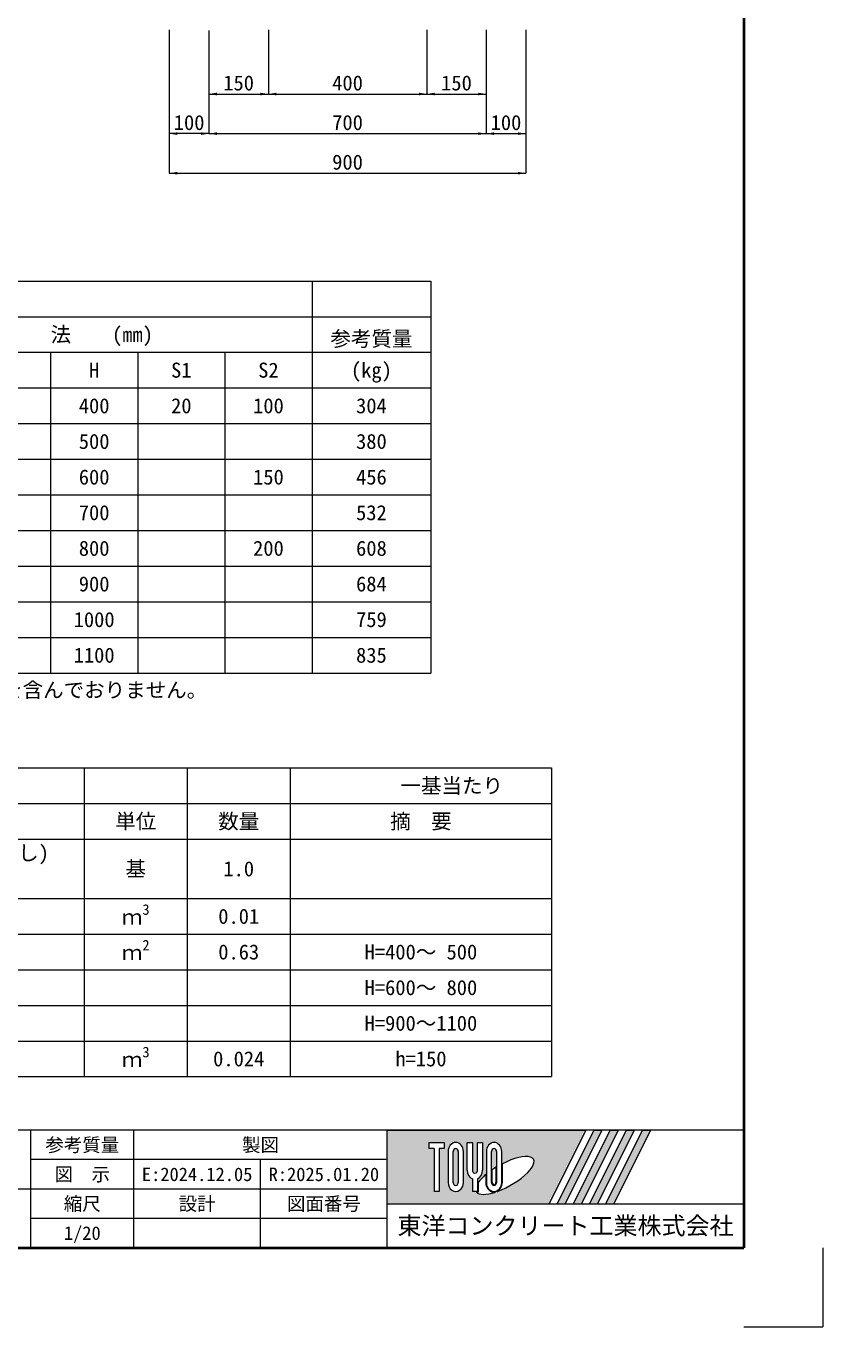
# Model space of a CAD drawing. Units: millimetres at full size. Extents: x 77366 to 106166, y -28085 to 6898.
# Drawn here: x 97454 to 99466, y -325 to 2961 of the extents above; entities that cross this region are included whole.
import ezdxf
from ezdxf.enums import TextEntityAlignment as Align

# ---------------------------------------------------------------- set-up
doc = ezdxf.new("R2010")
doc.units = ezdxf.units.MM
doc.header["$LTSCALE"] = 50
for name, color, linetype, lineweight in [('Defpoints_2', 8, 'Continuous', 0), ('図枠', 7, 'Continuous', 5), ('寸法・材料表', 7, 'Continuous', 13), ('寸法線', 7, 'Continuous', 13), ('補助線', 8, 'Continuous', 13)]:
    doc.layers.add(name, color=color, linetype=linetype, lineweight=lineweight)
doc.styles.add('ＭＳ ゴシック', font='')
doc.styles.get('ＭＳ ゴシック').set_extended_font_data('MS Gothic')

# ---------------------------------------------------------------- blocks, each defined once
blk = doc.blocks.new('filled_arrow')
at = {"color": 0, "linetype": 'Continuous', "lineweight": -2}
blk.add_solid([(7.5, 1.25), (0, 0), (7.5, -1.25)], dxfattribs=at)

msp = doc.modelspace()

# ---------------------------------------------------------------- hatches: boundary and pattern name
at = {"layer": '図枠'}
h = msp.add_hatch(color=256, dxfattribs=at)
h.paths.add_polyline_path([(98365.8, 171.64), (98365.8, -13.98), (98774.17, -13.98), (98866.98, 171.64)])
edge = h.paths.add_edge_path(flags=16)
edge.add_ellipse((98662.3, 57.38), major_axis=(72.73, 40.71), ratio=0.3471473, start_angle=-144.31122, end_angle=72.1899, ccw=False)
edge.add_ellipse((98635.37, 39.8), major_axis=(0, 24.75), ratio=0.8463542, start_angle=-160.70346, end_angle=-90)
edge.add_line((98656.32, 39.8), (98656.32, 86.98))
edge = h.paths.add_edge_path(flags=16)
edge.add_ellipse((98635.37, 117.86), major_axis=(0, 22.85), ratio=0.8463541, start_angle=-90, end_angle=90, ccw=False)
edge.add_line((98654.7, 117.86), (98654.7, 39.8))
edge.add_ellipse((98635.37, 39.8), major_axis=(0, 22.85), ratio=0.8463541, start_angle=90, end_angle=-90, ccw=False)
edge.add_line((98616.03, 39.8), (98616.03, 117.86))
edge = h.paths.add_edge_path(flags=16)
edge.add_line((98641.81, 117.86), (98641.81, 39.8))
edge.add_ellipse((98635.37, 39.8), major_axis=(0, 7.62), ratio=0.8463541, start_angle=90, end_angle=-90, ccw=False)
edge.add_line((98628.92, 39.8), (98628.92, 117.86))
edge.add_ellipse((98635.37, 117.86), major_axis=(0, 7.62), ratio=0.8463541, start_angle=-90, end_angle=90, ccw=False)
edge = h.paths.add_edge_path(flags=16)
edge.add_line((98640.2, 77.96), (98640.2, 39.8))
edge.add_ellipse((98635.37, 39.8), major_axis=(0, 5.71), ratio=0.8463542, start_angle=90, end_angle=-90, ccw=False)
edge.add_line((98630.53, 39.8), (98630.53, 71.72))
edge.add_ellipse((98662.3, 57.38), major_axis=(72.73, 40.71), ratio=0.3471473, start_angle=107.79174, end_angle=126.47132, ccw=False)
edge = h.paths.add_edge_path(flags=16)
edge.add_line((98606.36, 140.71), (98606.36, 70.74))
edge.add_ellipse((98587.03, 70.74), major_axis=(0, 22.85), ratio=0.8463541, start_angle=-163.34117, end_angle=-90, ccw=False)
edge.add_line((98593.47, 49.2), (98593.47, 16.96))
edge.add_line((98593.47, 16.96), (98580.58, 16.96))
edge.add_line((98580.58, 16.96), (98580.58, 49.2))
edge.add_ellipse((98587.03, 70.74), major_axis=(0, 22.85), ratio=0.8463541, start_angle=90, end_angle=163.34117, ccw=False)
edge.add_line((98567.69, 70.74), (98567.69, 140.71))
edge.add_line((98567.69, 140.71), (98580.58, 140.71))
edge.add_line((98580.58, 140.71), (98580.58, 70.74))
edge.add_ellipse((98587.03, 70.74), major_axis=(0, 7.62), ratio=0.8463541, start_angle=90, end_angle=-90)
edge.add_line((98593.47, 70.74), (98593.47, 140.71))
edge.add_line((98593.47, 140.71), (98606.36, 140.71))
edge = h.paths.add_edge_path(flags=16)
edge.add_line((98614.42, 59.51), (98614.42, 39.8))
edge.add_ellipse((98635.37, 39.8), major_axis=(0, 24.75), ratio=0.8463542, start_angle=90, end_angle=-171.54427)
edge.add_ellipse((98662.3, 57.38), major_axis=(72.73, 40.71), ratio=0.3471473, start_angle=-178.64954, end_angle=-148.29244, ccw=False)
edge.add_line((98590.7, 15.05), (98595.09, 15.05))
edge.add_line((98595.09, 15.05), (98595.09, 39.19))
edge.add_ellipse((98662.3, 57.38), major_axis=(72.73, 40.71), ratio=0.3471473, start_angle=148.21912, end_angle=165.90812, ccw=False)
edge = h.paths.add_edge_path(flags=16)
edge.add_ellipse((98538.69, 117.86), major_axis=(0, 22.85), ratio=0.8463541, start_angle=-90, end_angle=90, ccw=False)
edge.add_line((98558.02, 117.86), (98558.02, 39.8))
edge.add_ellipse((98538.69, 39.8), major_axis=(0, 22.85), ratio=0.8463541, start_angle=90, end_angle=-90, ccw=False)
edge.add_line((98519.35, 39.8), (98519.35, 117.86))
edge = h.paths.add_edge_path(flags=16)
edge.add_line((98545.13, 117.86), (98545.13, 39.8))
edge.add_ellipse((98538.69, 39.8), major_axis=(0, 7.62), ratio=0.8463541, start_angle=90, end_angle=-90, ccw=False)
edge.add_line((98532.24, 39.8), (98532.24, 117.86))
edge.add_ellipse((98538.69, 117.86), major_axis=(0, 7.62), ratio=0.8463541, start_angle=-90, end_angle=90, ccw=False)
h.paths.add_polyline_path([(98509.68, 140.71), (98509.68, 125.48), (98496.79, 125.48), (98496.79, 16.96), (98483.9, 16.96), (98483.9, 125.48), (98471.01, 125.48), (98471.01, 140.71)], flags=16)
for points in [[(98794.59, -13.98), (98815.01, -13.98), (98907.82, 171.64), (98887.4, 171.64)], [(98948.66, 171.64), (98928.24, 171.64), (98835.43, -13.98), (98855.85, -13.98)], [(98989.5, 171.64), (98969.08, 171.64), (98876.27, -13.98), (98896.68, -13.98)], [(99030.33, 171.64), (99009.92, 171.64), (98917.1, -13.98), (98937.52, -13.98)]]:
    msp.add_hatch(color=256, dxfattribs=at).paths.add_polyline_path(points)

# ---------------------------------------------------------------- linework, layer by layer
at = {"layer": 'Defpoints_2'}
for p, q in [((96455.8, 2316.55), (98475.8, 2316.55)), ((98175.8, 2316.55), (98175.8, 2226.55)), ((98475.8, 2316.55), (98475.8, 2226.55)), ((98175.8, 2136.55), (98475.8, 2136.55)), ((96855.8, 1956.55), (97515.8, 1956.55)), ((97735.8, 1956.55), (98175.8, 1956.55)), ((96855.8, 1866.55), (97515.8, 1866.55)), ((97735.8, 1866.55), (97955.8, 1866.55)), ((96855.8, 1776.55), (97515.8, 1776.55)), ((97735.8, 1776.55), (98175.8, 1776.55)), ((96855.8, 1686.55), (97515.8, 1686.55)), ((97735.8, 1686.55), (97955.8, 1686.55)), ((96855.8, 1596.55), (97515.8, 1596.55)), ((97735.8, 1596.55), (98175.8, 1596.55)), ((96855.8, 1506.55), (97515.8, 1506.55)), ((97735.8, 1506.55), (98175.8, 1506.55)), ((96855.8, 1416.55), (97515.8, 1416.55)), ((97735.8, 1416.55), (98175.8, 1416.55)), ((96150.8, 1086.97), (98780.8, 1086.97)), ((97600.8, 1086.97), (97600.8, 996.97)), ((97860.8, 1086.97), (97860.8, 996.97)), ((98120.8, 1086.97), (98120.8, 996.97)), ((98780.8, 1086.97), (98780.8, 996.97)), ((97600.8, 576.97), (98120.8, 576.97)), ((97600.8, 486.97), (98120.8, 486.97))]:
    msp.add_line(p, q, dxfattribs=at)
at = {"layer": 'Defpoints_2', "color": 7, "lineweight": 13}
for p in [(99465.8, -125.36), (99265.8, -325.36)]:
    msp.add_line(p, (99465.8, -325.36), dxfattribs=at)
at = {"layer": '図枠', "lineweight": 40}
for p in [(99265.8, 5414.64), (95665.8, -125.36)]:
    msp.add_line(p, (99265.8, -125.36), dxfattribs=at)
at = {"layer": '図枠', "lineweight": 13}
for p, q in [((99265.8, 171.64), (95665.8, 171.64)), ((97465.8, -125.36), (97465.8, 171.64)), ((97725.8, -125.36), (97725.8, 171.64)), ((98365.8, -125.36), (98365.8, 171.64)), ((98365.8, 97.39), (97465.8, 97.39)), ((98045.8, -125.36), (98045.8, 97.39)), ((98365.8, 23.14), (95665.8, 23.14)), ((98365.8, -51.11), (97465.8, -51.11))]:
    msp.add_line(p, q, dxfattribs=at)
at = {"layer": '図枠'}
for p, q in [((98365.8, 171.64), (98866.98, 171.64)), ((98866.98, 171.64), (98774.17, -13.98)), ((98887.4, 171.64), (98794.59, -13.98)), ((98907.82, 171.64), (98815.01, -13.98)), ((98928.24, 171.64), (98835.43, -13.98)), ((98948.66, 171.64), (98855.85, -13.98)), ((98969.08, 171.64), (98876.27, -13.98)), ((98887.4, 171.64), (98907.82, 171.64)), ((98989.5, 171.64), (98896.68, -13.98)), ((99009.92, 171.64), (98917.1, -13.98)), ((98928.24, 171.64), (98948.66, 171.64)), ((99030.33, 171.64), (98937.52, -13.98)), ((98969.08, 171.64), (98989.5, 171.64)), ((99009.92, 171.64), (99030.33, 171.64)), ((98471.01, 140.71), (98471.01, 125.48)), ((98471.01, 140.71), (98509.68, 140.71)), ((98509.68, 140.71), (98509.68, 125.48)), ((98567.69, 140.71), (98580.58, 140.71)), ((98567.69, 70.74), (98567.69, 140.71)), ((98580.58, 140.71), (98580.58, 70.74)), ((98593.47, 140.71), (98606.36, 140.71)), ((98593.47, 70.74), (98593.47, 140.71)), ((98606.36, 140.71), (98606.36, 70.74)), ((98483.9, 125.48), (98471.01, 125.48)), ((98483.9, 125.48), (98483.9, 16.96)), ((98496.79, 125.48), (98496.79, 16.96)), ((98509.68, 125.48), (98496.79, 125.48)), ((98519.35, 117.86), (98519.35, 39.8)), ((98532.24, 39.8), (98532.24, 117.86)), ((98545.13, 117.86), (98545.13, 39.8)), ((98558.02, 39.8), (98558.02, 117.86)), ((98616.03, 117.86), (98616.03, 39.8)), ((98628.92, 39.8), (98628.92, 117.86)), ((98641.81, 117.86), (98641.81, 39.8)), ((98654.7, 39.8), (98654.7, 117.86)), ((98630.53, 39.8), (98630.53, 71.72)), ((98640.2, 77.96), (98640.2, 39.8)), ((98656.32, 39.8), (98656.32, 86.98)), ((98580.58, 49.2), (98580.58, 16.96)), ((98593.47, 49.2), (98593.47, 16.96)), ((98595.09, 39.19), (98595.09, 15.05)), ((98614.42, 59.51), (98614.42, 39.8)), ((98496.79, 16.96), (98483.9, 16.96)), ((98593.47, 16.96), (98580.58, 16.96)), ((98590.7, 15.05), (98595.09, 15.05)), ((98365.8, -13.98), (98774.17, -13.98)), ((98794.59, -13.98), (98815.01, -13.98)), ((98835.43, -13.98), (98855.85, -13.98)), ((98876.27, -13.98), (98896.68, -13.98)), ((98917.1, -13.98), (98937.52, -13.98))]:
    msp.add_line(p, q, dxfattribs=at)
for centre, major_axis, ratio, start_param, end_param in [((98538.69, 117.86), (0, 22.85), 0.846354, 4.712389, 7.8539816), ((98635.37, 117.86), (0, 22.85), 0.846354, 4.712389, 7.8539816), ((98538.69, 117.86), (0, 7.62), 0.846354, 4.712389, 7.8539816), ((98635.37, 117.86), (0, 7.62), 0.846354, 4.712389, 7.8539816), ((98662.3, 57.38), (72.73, 40.71), 0.347147, 4.2621853, 7.7429163), ((98587.03, 70.74), (0, 22.85), 0.846354, 1.5707963, 2.8017557), ((98587.03, 70.74), (0, 7.62), 0.846354, 1.5707963, 4.712389), ((98587.03, 70.74), (0, 22.85), 0.846354, 3.4814296, 4.712389), ((98662.3, 57.38), (72.73, 40.71), 0.347147, 1.6817405, 1.8219833), ((98538.69, 39.8), (0, 22.85), 0.846354, 1.5707963, 4.712389), ((98538.69, 39.8), (0, 7.62), 0.846354, 1.5707963, 4.712389), ((98662.3, 57.38), (72.73, 40.71), 0.347147, 2.0815197, 2.5155126), ((98635.37, 39.8), (0, 24.75), 0.846354, 1.5707963, 3.3154679), ((98635.37, 39.8), (0, 22.85), 0.846354, 1.5707963, 4.712389), ((98635.37, 39.8), (0, 7.62), 0.846354, 1.5707963, 4.712389), ((98635.37, 39.8), (0, 5.71), 0.846354, 1.5707963, 4.712389), ((98635.37, 39.8), (0, 24.75), 0.846354, 3.5338438, 4.712389), ((98662.3, 57.38), (72.73, 40.71), 0.347147, 3.2093975, 4.2004451)]:
    msp.add_ellipse(centre, major_axis=major_axis, ratio=ratio, start_param=start_param, end_param=end_param, dxfattribs=at)
at = {"layer": '寸法・材料表'}
for p, q in [((96455.8, 2226.55), (98475.8, 2226.55)), ((98175.8, 2226.55), (98175.8, 1326.55)), ((98475.8, 2226.55), (98475.8, 1326.55)), ((96855.8, 2136.55), (98175.8, 2136.55)), ((97515.8, 2136.55), (97515.8, 1326.55)), ((97735.8, 2136.55), (97735.8, 1326.55)), ((97955.8, 2136.55), (97955.8, 1326.55)), ((96455.8, 2046.55), (98475.8, 2046.55)), ((97515.8, 1956.55), (97735.8, 1956.55)), ((98175.8, 1956.55), (98475.8, 1956.55)), ((97515.8, 1866.55), (97735.8, 1866.55)), ((97955.8, 1866.55), (98475.8, 1866.55)), ((97515.8, 1776.55), (97735.8, 1776.55)), ((98175.8, 1776.55), (98475.8, 1776.55)), ((97515.8, 1686.55), (97735.8, 1686.55)), ((97955.8, 1686.55), (98475.8, 1686.55)), ((97515.8, 1596.55), (97735.8, 1596.55)), ((98175.8, 1596.55), (98475.8, 1596.55)), ((97515.8, 1506.55), (97735.8, 1506.55)), ((98175.8, 1506.55), (98475.8, 1506.55)), ((97515.8, 1416.55), (97735.8, 1416.55)), ((98175.8, 1416.55), (98475.8, 1416.55)), ((96455.8, 1326.55), (98475.8, 1326.55)), ((96150.8, 996.97), (98780.8, 996.97)), ((97600.8, 996.97), (97600.8, 306.97)), ((97860.8, 996.97), (97860.8, 306.97)), ((98120.8, 996.97), (98120.8, 306.97)), ((98780.8, 996.97), (98780.8, 306.97)), ((96150.8, 906.97), (98780.8, 906.97)), ((96150.8, 756.97), (98780.8, 756.97)), ((96150.8, 666.97), (98780.8, 666.97)), ((96800.8, 576.97), (97600.8, 576.97)), ((98120.8, 576.97), (98780.8, 576.97)), ((96800.8, 486.97), (97600.8, 486.97)), ((98120.8, 486.97), (98780.8, 486.97)), ((96150.8, 396.97), (98780.8, 396.97)), ((96150.8, 306.97), (98780.8, 306.97))]:
    msp.add_line(p, q, dxfattribs=at)
at = {"layer": '寸法線'}
for p, q in [((97815.55, 2950.78), (97815.55, 2688.99)), ((97815.55, 2950.78), (97815.55, 2588.99)), ((97915.55, 2949.88), (97915.55, 2788.99)), ((97915.55, 2949.88), (97915.55, 2688.99)), ((97915.55, 2949.88), (97915.55, 2688.99)), ((98065.55, 2950.78), (98065.55, 2788.99)), ((98065.55, 2950.78), (98065.55, 2788.99)), ((98465.55, 2950.78), (98465.55, 2788.99)), ((98465.55, 2950.78), (98465.55, 2788.99)), ((98615.55, 2950.78), (98615.55, 2788.99)), ((98615.55, 2950.78), (98615.55, 2688.99)), ((98615.55, 2950.78), (98615.55, 2688.99)), ((98715.55, 2950.78), (98715.55, 2688.99)), ((98715.55, 2950.78), (98715.55, 2588.99)), ((97915.55, 2788.99), (98065.55, 2788.99)), ((98065.55, 2788.99), (98465.55, 2788.99)), ((98465.55, 2788.99), (98615.55, 2788.99)), ((97915.55, 2688.99), (97815.55, 2688.99)), ((97915.55, 2688.99), (98615.55, 2688.99)), ((98615.55, 2688.99), (98715.55, 2688.99)), ((97815.55, 2588.99), (98715.55, 2588.99))]:
    msp.add_line(p, q, dxfattribs=at)
at = {"layer": '補助線'}
msp.add_line((98365.8, -13.98), (99265.8, -13.98), dxfattribs=at)

# ---------------------------------------------------------------- block references
at = {"layer": '寸法線', "xscale": 2.67, "yscale": 2.67}
for p in [(97915.55, 2788.99), (98065.55, 2788.99), (98465.55, 2788.99), (97815.55, 2688.99), (97915.55, 2688.99), (98615.55, 2688.99), (97815.55, 2588.99)]:
    msp.add_blockref('filled_arrow', p, dxfattribs=at)
at = {"layer": '寸法線', "xscale": 2.67, "yscale": 2.67, "rotation": 180}
for p in [(98065.55, 2788.99), (98465.55, 2788.99), (98615.55, 2788.99), (97915.55, 2688.99), (98615.55, 2688.99), (98715.55, 2688.99), (98715.55, 2588.99)]:
    msp.add_blockref('filled_arrow', p, dxfattribs=at)

# ---------------------------------------------------------------- texts
at = {"layer": '図枠', "style": 'ＭＳ ゴシック'}
msp.add_text('(注) 参考質量は、グレーチングの質量を含んでおりません。 ', height=37.98, dxfattribs=at).set_placement((96486.87, 1253.28), align=Align.BOTTOM_LEFT)
for s, height, p in [('参考質量', 34.18, (97595.8, 134.52)), ('製図', 34.18, (98045.8, 134.52)), ('図\u3000示', 34.18, (97595.8, 60.27)), ('E:2024.12.05', 34.18, (97885.8, 60.27)), ('R:2025.01.20', 34.18, (98205.8, 60.27)), ('縮尺', 34.18, (97595.8, -13.98)), ('設計', 34.18, (97885.8, -13.98)), ('図面番号', 34.18, (98205.8, -13.98)), ('東洋コンクリート工業株式会社', 44.43, (98815.8, -69.67)), ('1/20', 34.18, (97595.8, -88.23))]:
    msp.add_text(s, height=height, dxfattribs=at).set_placement(p, align=Align.MIDDLE_CENTER)
at = {"layer": '寸法・材料表', "style": 'ＭＳ ゴシック'}
for s, p in [('寸        法    (㎜)', (97515.8, 2181.55)), ('H', (97625.8, 2091.55)), ('S1', (97845.8, 2091.55)), ('S2', (98065.8, 2091.55)), ('(㎏)', (98325.8, 2091.55)), ('400', (97625.8, 2001.55)), ('20', (97845.8, 2001.55)), ('100', (98065.8, 2001.55)), ('304', (98325.8, 2001.55)), ('500', (97625.8, 1911.55)), ('380', (98325.8, 1911.55)), ('600', (97625.8, 1821.55)), ('150', (98065.8, 1821.55)), ('456', (98325.8, 1821.55)), ('700', (97625.8, 1731.55)), ('532', (98325.8, 1731.55)), ('800', (97625.8, 1641.55)), ('200', (98065.8, 1641.55)), ('608', (98325.8, 1641.55)), ('900', (97625.8, 1551.55)), ('684', (98325.8, 1551.55)), ('1000', (97625.8, 1461.55)), ('759', (98325.8, 1461.55)), ('1100', (97625.8, 1371.55)), ('835', (98325.8, 1371.55)), ('\u3000\u3000\u3000一基当たり', (98450.8, 1041.97)), ('単位', (97730.8, 951.97)), ('数量', (97990.8, 951.97)), ('摘\u3000要', (98450.8, 951.97)), ('基', (97730.8, 831.97)), ('1.0', (97990.8, 831.97)), ('0.01', (97990.8, 711.97)), ('0.63', (97990.8, 621.97)), ('H=400～ 500', (98450.8, 621.97)), ('H=600～ 800', (98450.8, 531.97)), ('H=900～1100', (98450.8, 441.97)), ('0.024', (97990.8, 351.97)), ('h=150', (98450.8, 351.97))]:
    msp.add_text(s, height=37.98, dxfattribs=at).set_placement(p, align=Align.MIDDLE_CENTER)
msp.add_text('参考質量', height=37.98, dxfattribs=at).set_placement((98325.8, 2189.85), align=Align.TOP_CENTER)
msp.add_text('ＴＹ集水桝 ４００底無し)', height=37.98, dxfattribs=at).set_placement((96890, 891.21), align=Align.TOP_LEFT)
for s, height, p in [('3', 26.58, (97747.63, 707.84)), ('ｍ', 37.98, (97695.83, 679.84)), ('ｍ', 37.98, (97695.83, 589.84)), ('2', 26.58, (97747.63, 617.84)), ('3', 26.58, (97747.63, 347.84)), ('ｍ', 37.98, (97695.83, 319.84))]:
    msp.add_text(s, height=height, dxfattribs=at).set_placement(p, align=Align.BOTTOM_LEFT)
at = {"layer": '寸法線', "style": 'ＭＳ ゴシック'}
for s, p in [('150', (97990.55, 2816.99)), ('400', (98265.55, 2816.99)), ('150', (98540.55, 2816.99)), ('100', (97865.55, 2716.99)), ('700', (98265.55, 2716.99)), ('100', (98665.55, 2716.99)), ('900', (98265.55, 2616.99))]:
    msp.add_text(s, height=37.98, dxfattribs=at).set_placement(p, align=Align.MIDDLE_CENTER)

doc.saveas('drawing.dxf')
